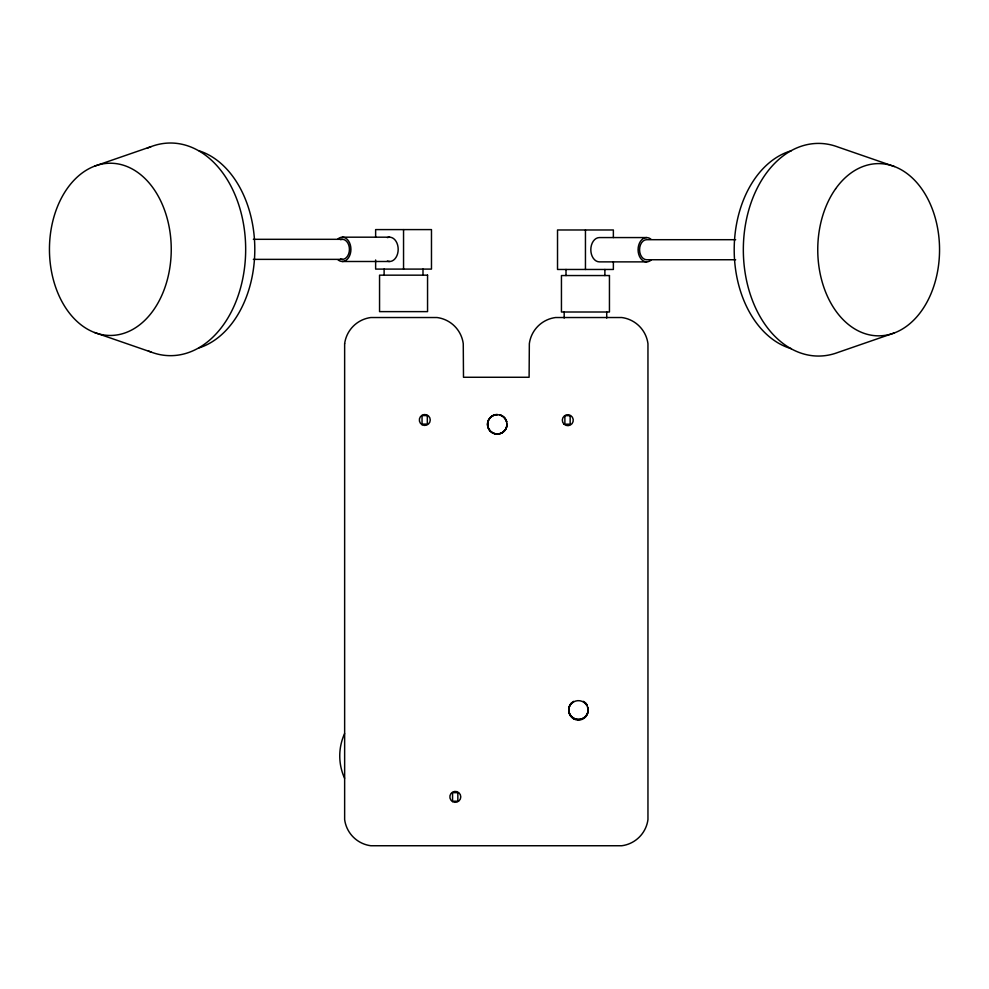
<?xml version="1.0" encoding="UTF-8"?>
<svg xmlns="http://www.w3.org/2000/svg" width="989" height="989" viewBox="0 0 989 989"><rect width="100%" height="100%" fill="white"/><g stroke="black" fill="none" stroke-linecap="round" stroke-linejoin="round"><path stroke-width="1.48" d="M94.585 166.152L151.033 146.644M894.415 332.91L837.967 352.43A106.318 75.176 90 0 1 743.332 249.723A106.318 75.176 90 0 1 837.967 147.027L894.415 166.535M342.33 237.187L389.592 237.187M646.67 237.57L599.408 237.57A12.152 8.592 -90 0 0 590.816 249.723A12.152 8.592 -90 0 0 599.408 261.875L646.67 261.875M253.345 239.313L342.33 239.313M735.655 239.697L646.67 239.697A10.026 7.084 -90 0 0 639.574 249.723A10.026 7.084 -90 0 0 646.67 259.748L735.655 259.748M253.345 259.365L342.33 259.365M342.33 261.492L389.592 261.492M94.585 332.527A86.117 60.898 90 0 0 169.168 227.05A86.117 60.898 90 0 0 67.289 188.442A86.117 60.898 90 0 0 94.585 332.527L151.033 352.047M613.365 237.57L613.365 229.98L557.524 229.98L557.524 269.465L613.365 269.465L613.365 261.875M606.714 312.005L606.714 318.075M604.885 269.465L604.885 275.548M585.451 229.98L585.451 269.465M566.005 269.465L566.005 275.548M564.187 312.005L564.187 318.075M422.995 269.095L422.995 275.165M403.549 229.596L403.549 269.095M384.115 269.095L384.115 275.165M375.635 237.187L375.635 229.596L431.476 229.596L431.476 269.095L375.635 269.095L375.635 259.971M791.311 348.684A101.002 71.418 90 0 1 734.197 249.723A101.002 71.418 90 0 1 791.311 150.761M650.96 260.243A12.152 8.592 -90 0 1 638.078 249.723A12.152 8.592 -90 0 1 650.96 239.202M147.015 148.338A106.318 75.176 90 0 1 245.668 248.35A106.318 75.176 90 0 1 148.35 350.947M199.086 150.81A101.002 71.418 90 0 1 254.803 249.339A101.002 71.418 90 0 1 199.086 347.881M340.5 239.659A10.026 7.084 90 0 1 349.426 249.339A10.026 7.084 90 0 1 340.5 259.031M338.04 238.819A12.152 8.592 90 0 1 350.922 249.339A12.152 8.592 90 0 1 338.04 259.872M387.367 237.607A12.152 8.592 90 0 1 398.184 249.339A12.152 8.592 90 0 1 387.367 261.084M507.085 424.318A9.717 9.717 0 0 1 497.356 434.035A9.717 9.717 0 0 1 487.639 424.318A9.717 9.717 0 0 1 497.356 414.601M499.878 414.923A9.717 9.717 0 0 1 506.751 421.796M587.825 707.209A9.717 9.717 0 0 1 575.919 719.114A9.717 9.717 0 0 1 571.568 702.845M585.315 702.845A9.717 9.717 0 0 1 586.86 704.86M506.961 424.207A9.717 9.717 0 0 1 494.723 433.602A9.717 9.717 0 0 1 488.813 419.348M490.359 417.333A9.717 9.717 0 0 1 497.232 414.49M499.754 414.824A9.717 9.717 0 0 1 506.628 421.697M588.245 709.756A9.717 9.717 0 0 1 573.669 718.175A9.717 9.717 0 0 1 573.669 701.337M583.386 701.337A9.717 9.717 0 0 1 586.947 704.897M344.58 778.256A54.074 54.074 0 0 1 344.58 733.615M344.642 343.702L344.642 819.572A30.399 30.399 0 0 0 370.813 845.743L621.772 845.743A30.399 30.399 0 0 0 647.956 819.572L647.956 343.702A30.399 30.399 0 0 0 621.772 317.531L555.521 317.531A30.399 30.399 0 0 0 529.338 343.702L529.103 377.266L463.495 377.266L463.26 343.702A30.399 30.399 0 0 0 437.076 317.531L370.813 317.531A30.399 30.399 0 0 0 344.642 343.702M427.557 275.165L379.553 275.165L379.553 311.622L427.557 311.622L427.557 275.165M609.447 275.548L561.443 275.548L561.443 312.005L609.447 312.005L609.447 275.548M427.322 415.565L422.043 415.565L422.043 424.108L427.322 424.108L427.322 415.565M570.159 415.652L564.88 415.652L564.88 424.182L570.159 424.182L570.159 415.652M457.845 792.671L452.566 792.671L452.566 801.214L457.845 801.214L457.845 792.671M835.594 188.825A86.117 60.898 90 0 0 862.89 332.91A86.117 60.898 90 0 0 937.473 227.433A86.117 60.898 90 0 0 835.594 188.825M422.068 424.714A5.464 5.464 0 0 0 430.264 419.979A5.464 5.464 0 0 0 422.068 415.244A5.464 5.464 0 0 0 422.068 424.714M573.558 718.793A9.717 9.717 0 0 0 588.146 710.374A9.717 9.717 0 0 0 573.558 701.955A9.717 9.717 0 0 0 573.558 718.793M490.321 431.291A9.717 9.717 0 0 0 506.578 426.927A9.717 9.717 0 0 0 494.673 415.021A9.717 9.717 0 0 0 490.321 431.291M563.928 424.071A5.464 5.464 0 0 0 573.076 421.623A5.464 5.464 0 0 0 566.376 414.923A5.464 5.464 0 0 0 563.928 424.071M452.579 801.609A5.464 5.464 0 0 0 460.775 796.874A5.464 5.464 0 0 0 452.579 792.14A5.464 5.464 0 0 0 452.579 801.609"/></g></svg>
